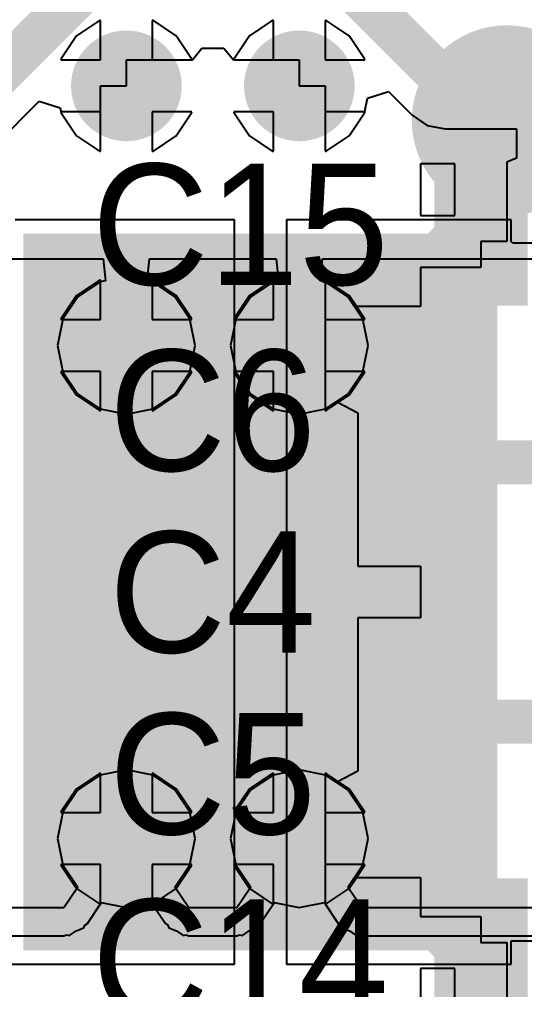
# Model space of a CAD drawing. Header units: millimetres. Extents: x 111 to 521, y 105 to 375.
# Drawn here: x 183.37 to 186.29, y 158.96 to 164.57 of the extents above; entities that cross this region are included whole.
import ezdxf

# ---------------------------------------------------------------- set-up
doc = ezdxf.new("R2010")
doc.units = ezdxf.units.MM
for name, color, linetype in [('BottomLayer', 5, 'Continuous'), ('BottomOverlay', 54, 'Continuous'), ('BottomPaste', 16, 'Continuous'), ('BottomSolder', 6, 'Continuous'), ('DrillDrawing', 1, 'Continuous'), ('MidLayer2', 76, 'Continuous'), ('MidLayer3', 90, 'Continuous'), ('MultiLayer', 9, 'Continuous'), ('TopLayer', 1, 'Continuous'), ('TopOverlay', 2, 'Continuous'), ('TopPaste', 8, 'Continuous'), ('TopSolder', 216, 'Continuous'), ('ViaHoleLayer', 16, 'Continuous')]:
    doc.layers.add(name, color=color, linetype=linetype)

msp = doc.modelspace()

# ---------------------------------------------------------------- linework, layer by layer
at = {"layer": 'BottomLayer'}
for p, q in [((183.8318, 164.5607), (183.6995, 164.4723)), ((183.8379, 164.5619), (183.8318, 164.5607)), ((183.8379, 164.3339), (183.8379, 164.5619)), ((184.1439, 164.5607), (184.1379, 164.5619)), ((184.1379, 164.5619), (184.1379, 164.3339)), ((184.2763, 164.4723), (184.1439, 164.5607)), ((184.8318, 164.5607), (184.6995, 164.4723)), ((184.8379, 164.5619), (184.8318, 164.5607)), ((184.8379, 164.3339), (184.8379, 164.5619)), ((185.144, 164.5607), (185.1379, 164.5619)), ((185.1379, 164.5619), (185.1379, 164.3339)), ((185.2763, 164.4723), (185.144, 164.5607)), ((183.6995, 164.4723), (183.6111, 164.34)), ((184.3647, 164.34), (184.2763, 164.4723)), ((184.6995, 164.4723), (184.6111, 164.34)), ((185.3647, 164.34), (185.2763, 164.4723)), ((183.6111, 164.34), (183.6099, 164.3339)), ((183.6099, 164.3339), (183.8379, 164.3339)), ((184.1379, 164.3339), (184.3659, 164.3339)), ((184.3659, 164.3339), (184.3647, 164.34)), ((184.6111, 164.34), (184.6099, 164.3339)), ((184.6099, 164.3339), (184.8379, 164.3339)), ((185.1379, 164.3339), (185.3659, 164.3339)), ((185.3659, 164.3339), (185.3647, 164.34)), ((183.8379, 164.0339), (183.6099, 164.0339)), ((183.6099, 164.0339), (183.6111, 164.0278)), ((183.6111, 164.0278), (183.6995, 163.8955)), ((183.8379, 163.8059), (183.8379, 164.0339)), ((184.3659, 164.0339), (184.1379, 164.0339)), ((184.1379, 164.0339), (184.1379, 163.8059)), ((184.2763, 163.8955), (184.3647, 164.0278)), ((184.3647, 164.0278), (184.3659, 164.0339)), ((184.8379, 164.0339), (184.6099, 164.0339)), ((184.6099, 164.0339), (184.6111, 164.0278)), ((184.6111, 164.0278), (184.6995, 163.8955)), ((184.8379, 163.8059), (184.8379, 164.0339)), ((185.3659, 164.0339), (185.1379, 164.0339)), ((185.1379, 164.0339), (185.1379, 163.8059)), ((185.2763, 163.8955), (185.3647, 164.0278)), ((185.3647, 164.0278), (185.3659, 164.0339)), ((183.6995, 163.8955), (183.8318, 163.8071)), ((184.1439, 163.8071), (184.2763, 163.8955)), ((184.6995, 163.8955), (184.8318, 163.8071)), ((185.144, 163.8071), (185.2763, 163.8955)), ((183.8318, 163.8071), (183.8379, 163.8059)), ((184.1379, 163.8059), (184.1439, 163.8071)), ((184.8318, 163.8071), (184.8379, 163.8059)), ((185.1379, 163.8059), (185.144, 163.8071)), ((184.6129, 163.4089), (183.3459, 163.4089)), ((184.6129, 161.2589), (184.6129, 163.4089)), ((186.2129, 163.4089), (184.9129, 163.4089)), ((184.9129, 163.4089), (184.9129, 161.2589)), ((186.2129, 163.2839), (186.2129, 163.4089)), ((186.2229, 163.2739), (186.2129, 163.2839)), ((186.6368, 163.2739), (186.2229, 163.2739)), ((186.2229, 163.2739), (186.2229, 163.2739)), ((186.2229, 163.2739), (186.2229, 163.2739)), ((184.6129, 159.1089), (184.6129, 161.2589)), ((184.9129, 161.2589), (184.9129, 159.1089)), ((186.2129, 159.1089), (186.2129, 159.2439)), ((186.2129, 159.2439), (186.2229, 159.2439)), ((186.2229, 159.2439), (186.2229, 159.2439)), ((186.2229, 159.2439), (186.6368, 159.2439)), ((183.3129, 159.1089), (184.6129, 159.1089)), ((184.9129, 159.1089), (186.2129, 159.1089))]:
    msp.add_line(p, q, dxfattribs=at)
for points, const_width in [([(183.8629, 164.1839, 1), (184.1129, 164.1839, 1)], 0.25), ([(184.8629, 164.1839, 1), (185.1129, 164.1839, 1)], 0.25), ([(183.8629, 162.6839, 1), (184.1129, 162.6839, 1)], 0.25), ([(184.8629, 162.6839, 1), (185.1129, 162.6839, 1)], 0.25), ([(185.4494, 162.0089, 1), (185.5764, 162.0089, 1)], 0.127), ([(185.4494, 162.0089, 1), (185.5764, 162.0089, 1)], 0.127), ([(184.6994, 161.2589, 1), (184.8264, 161.2589, 1)], 0.127), ([(184.6994, 161.2589, 1), (184.8264, 161.2589, 1)], 0.127), ([(185.4494, 160.5089, 1), (185.5764, 160.5089, 1)], 0.127), ([(185.4494, 160.5089, 1), (185.5764, 160.5089, 1)], 0.127), ([(183.8629, 159.8339, 1), (184.1129, 159.8339, 1)], 0.25), ([(184.8629, 159.8339, 1), (185.1129, 159.8339, 1)], 0.25)]:
    msp.add_lwpolyline(points, format="xyb", close=True, dxfattribs=dict(at, const_width=const_width))
at = {"layer": 'BottomLayer', "const_width": 0.254}
for points in [[(184.7629, 161.2589), (185.5129, 162.0089)], [(185.5129, 162.0089), (186.6629, 162.0089)], [(184.7629, 161.2589), (185.5129, 160.5089)], [(185.5129, 160.5089), (186.6629, 160.5089)]]:
    msp.add_lwpolyline(points, dxfattribs=at)
at = {"layer": 'BottomLayer'}
msp.add_solid([(186.0629, 163.2589), (183.4629, 163.2589), (186.0629, 159.2589), (183.4629, 159.2589)], dxfattribs=at)
at = {"layer": 'BottomOverlay'}
for points, const_width in [([(186.2879, 163.9839, 1), (186.0879, 163.9839, 1)], 0.9), ([(185.8629, 163.9839, 1), (186.3129, 163.9839, 1)], 0.45), ([(186.0629, 163.9839, 1), (186.5129, 163.9839, 1)], 0.45)]:
    msp.add_lwpolyline(points, format="xyb", close=True, dxfattribs=dict(at, const_width=const_width))
at = {"layer": 'BottomPaste'}
msp.add_solid([(186.0129, 163.2089), (183.5129, 163.2089), (186.0129, 159.3089), (183.5129, 159.3089)], dxfattribs=at)
at = {"layer": 'BottomSolder', "const_width": 0.32}
for points in [[(183.8279, 164.1839, 1), (184.1479, 164.1839, 1)], [(184.8279, 164.1839, 1), (185.1479, 164.1839, 1)], [(183.8279, 162.6839, 1), (184.1479, 162.6839, 1)], [(184.8279, 162.6839, 1), (185.1479, 162.6839, 1)], [(183.8279, 159.8339, 1), (184.1479, 159.8339, 1)], [(184.8279, 159.8339, 1), (185.1479, 159.8339, 1)]]:
    msp.add_lwpolyline(points, format="xyb", close=True, dxfattribs=at)
at = {"layer": 'BottomSolder'}
msp.add_solid([(186.1329, 163.3289), (183.3929, 163.3289), (186.1329, 159.1889), (183.3929, 159.1889)], dxfattribs=at)
at = {"layer": 'DrillDrawing', "const_width": 0.1}
for points in [[(183.9379, 164.1839, 1), (184.0379, 164.1839, 1)], [(184.9379, 164.1839, 1), (185.0379, 164.1839, 1)], [(183.9379, 162.6839, 1), (184.0379, 162.6839, 1)], [(184.9379, 162.6839, 1), (185.0379, 162.6839, 1)], [(183.9379, 159.8339, 1), (184.0379, 159.8339, 1)], [(184.9379, 159.8339, 1), (185.0379, 159.8339, 1)]]:
    msp.add_lwpolyline(points, format="xyb", close=True, dxfattribs=at)
at = {"layer": 'MidLayer2'}
for p, q in [((183.8318, 164.5607), (183.6995, 164.4723)), ((183.8379, 164.5619), (183.8318, 164.5607)), ((183.8379, 164.3339), (183.8379, 164.5619)), ((184.1439, 164.5607), (184.1379, 164.5619)), ((184.1379, 164.5619), (184.1379, 164.3339)), ((184.2763, 164.4723), (184.1439, 164.5607)), ((184.8318, 164.5607), (184.6995, 164.4723)), ((184.8379, 164.5619), (184.8318, 164.5607)), ((184.8379, 164.3339), (184.8379, 164.5619)), ((185.144, 164.5607), (185.1379, 164.5619)), ((185.1379, 164.5619), (185.1379, 164.3339)), ((185.2763, 164.4723), (185.144, 164.5607)), ((183.6995, 164.4723), (183.6111, 164.34)), ((184.3647, 164.34), (184.2763, 164.4723)), ((184.6995, 164.4723), (184.6111, 164.34)), ((185.3647, 164.34), (185.2763, 164.4723)), ((183.6111, 164.34), (183.6099, 164.3339)), ((183.6099, 164.3339), (183.8379, 164.3339)), ((184.1379, 164.3339), (184.3659, 164.3339)), ((184.3659, 164.3339), (184.3647, 164.34)), ((184.6111, 164.34), (184.6099, 164.3339)), ((184.6099, 164.3339), (184.8379, 164.3339)), ((185.1379, 164.3339), (185.3659, 164.3339)), ((185.3659, 164.3339), (185.3647, 164.34)), ((183.8379, 164.0339), (183.6099, 164.0339)), ((183.6099, 164.0339), (183.6111, 164.0278)), ((183.6111, 164.0278), (183.6995, 163.8955)), ((183.8379, 163.8059), (183.8379, 164.0339)), ((184.3659, 164.0339), (184.1379, 164.0339)), ((184.1379, 164.0339), (184.1379, 163.8059)), ((184.2763, 163.8955), (184.3647, 164.0278)), ((184.3647, 164.0278), (184.3659, 164.0339)), ((184.8379, 164.0339), (184.6099, 164.0339)), ((184.6099, 164.0339), (184.6111, 164.0278)), ((184.6111, 164.0278), (184.6995, 163.8955)), ((184.8379, 163.8059), (184.8379, 164.0339)), ((185.3659, 164.0339), (185.1379, 164.0339)), ((185.1379, 164.0339), (185.1379, 163.8059)), ((185.2763, 163.8955), (185.3647, 164.0278)), ((185.3647, 164.0278), (185.3659, 164.0339)), ((183.6995, 163.8955), (183.8318, 163.8071)), ((184.1439, 163.8071), (184.2763, 163.8955)), ((184.6995, 163.8955), (184.8318, 163.8071)), ((185.144, 163.8071), (185.2763, 163.8955)), ((183.8318, 163.8071), (183.8379, 163.8059)), ((184.1379, 163.8059), (184.1439, 163.8071)), ((184.8318, 163.8071), (184.8379, 163.8059)), ((185.1379, 163.8059), (185.144, 163.8071)), ((183.8318, 163.0607), (183.6995, 162.9723)), ((183.8379, 163.0619), (183.8318, 163.0607)), ((183.8379, 162.8339), (183.8379, 163.0619)), ((184.1439, 163.0607), (184.1379, 163.0619)), ((184.1379, 163.0619), (184.1379, 162.8339)), ((184.2763, 162.9723), (184.1439, 163.0607)), ((184.8318, 163.0607), (184.6995, 162.9723)), ((184.8379, 163.0619), (184.8318, 163.0607)), ((184.8379, 162.8339), (184.8379, 163.0619)), ((185.144, 163.0607), (185.1379, 163.0619)), ((185.1379, 163.0619), (185.1379, 162.8339)), ((185.2763, 162.9723), (185.144, 163.0607)), ((183.6995, 162.9723), (183.6111, 162.84)), ((184.3647, 162.84), (184.2763, 162.9723)), ((184.6995, 162.9723), (184.6111, 162.84)), ((185.3647, 162.84), (185.2763, 162.9723)), ((183.6111, 162.84), (183.6099, 162.8339)), ((183.6099, 162.8339), (183.8379, 162.8339)), ((184.1379, 162.8339), (184.3659, 162.8339)), ((184.3659, 162.8339), (184.3647, 162.84)), ((184.6111, 162.84), (184.6099, 162.8339)), ((184.6099, 162.8339), (184.8379, 162.8339)), ((185.1379, 162.8339), (185.3659, 162.8339)), ((185.3659, 162.8339), (185.3647, 162.84)), ((183.8379, 162.5339), (183.6099, 162.5339)), ((183.6099, 162.5339), (183.6111, 162.5278)), ((183.6111, 162.5278), (183.6995, 162.3955)), ((183.8379, 162.3059), (183.8379, 162.5339)), ((184.3659, 162.5339), (184.1379, 162.5339)), ((184.1379, 162.5339), (184.1379, 162.3059)), ((184.2763, 162.3955), (184.3647, 162.5278)), ((184.3647, 162.5278), (184.3659, 162.5339)), ((184.8379, 162.5339), (184.6099, 162.5339)), ((184.6099, 162.5339), (184.6111, 162.5278)), ((184.6111, 162.5278), (184.6995, 162.3955)), ((184.8379, 162.3059), (184.8379, 162.5339)), ((185.3659, 162.5339), (185.1379, 162.5339)), ((185.1379, 162.5339), (185.1379, 162.3059)), ((185.2763, 162.3955), (185.3647, 162.5278)), ((185.3647, 162.5278), (185.3659, 162.5339)), ((183.6995, 162.3955), (183.8318, 162.3071)), ((184.1439, 162.3071), (184.2763, 162.3955)), ((184.6995, 162.3955), (184.8318, 162.3071)), ((185.144, 162.3071), (185.2763, 162.3955)), ((183.8318, 162.3071), (183.8379, 162.3059)), ((184.1379, 162.3059), (184.1439, 162.3071)), ((184.8318, 162.3071), (184.8379, 162.3059)), ((185.1379, 162.3059), (185.144, 162.3071)), ((183.8318, 160.2107), (183.6995, 160.1223)), ((183.8379, 160.2119), (183.8318, 160.2107)), ((183.8379, 159.9839), (183.8379, 160.2119)), ((184.1439, 160.2107), (184.1379, 160.2119)), ((184.1379, 160.2119), (184.1379, 159.9839)), ((184.2763, 160.1223), (184.1439, 160.2107)), ((184.8318, 160.2107), (184.6995, 160.1223)), ((184.8379, 160.2119), (184.8318, 160.2107)), ((184.8379, 159.9839), (184.8379, 160.2119)), ((185.144, 160.2107), (185.1379, 160.2119)), ((185.1379, 160.2119), (185.1379, 159.9839)), ((185.2763, 160.1223), (185.144, 160.2107)), ((183.6995, 160.1223), (183.6111, 159.99)), ((184.3647, 159.99), (184.2763, 160.1223)), ((184.6995, 160.1223), (184.6111, 159.99)), ((185.3647, 159.99), (185.2763, 160.1223)), ((183.6111, 159.99), (183.6099, 159.9839)), ((183.6099, 159.9839), (183.8379, 159.9839)), ((184.1379, 159.9839), (184.3659, 159.9839)), ((184.3659, 159.9839), (184.3647, 159.99)), ((184.6111, 159.99), (184.6099, 159.9839)), ((184.6099, 159.9839), (184.8379, 159.9839)), ((185.1379, 159.9839), (185.3659, 159.9839)), ((185.3659, 159.9839), (185.3647, 159.99)), ((183.8379, 159.6839), (183.6099, 159.6839)), ((183.6099, 159.6839), (183.6111, 159.6778)), ((183.6111, 159.6778), (183.6995, 159.5455)), ((183.8379, 159.4559), (183.8379, 159.6839)), ((184.3659, 159.6839), (184.1379, 159.6839)), ((184.1379, 159.6839), (184.1379, 159.4559)), ((184.2763, 159.5455), (184.3647, 159.6778)), ((184.3647, 159.6778), (184.3659, 159.6839)), ((184.8379, 159.6839), (184.6099, 159.6839)), ((184.6099, 159.6839), (184.6111, 159.6778)), ((184.6111, 159.6778), (184.6995, 159.5455)), ((184.8379, 159.4559), (184.8379, 159.6839)), ((185.3659, 159.6839), (185.1379, 159.6839)), ((185.1379, 159.6839), (185.1379, 159.4559)), ((185.2763, 159.5455), (185.3647, 159.6778)), ((185.3647, 159.6778), (185.3659, 159.6839)), ((183.6995, 159.5455), (183.8318, 159.4571)), ((184.1439, 159.4571), (184.2763, 159.5455)), ((184.6995, 159.5455), (184.8318, 159.4571)), ((185.144, 159.4571), (185.2763, 159.5455)), ((183.8318, 159.4571), (183.8379, 159.4559)), ((184.1379, 159.4559), (184.1439, 159.4571)), ((184.8318, 159.4571), (184.8379, 159.4559)), ((185.1379, 159.4559), (185.144, 159.4571))]:
    msp.add_line(p, q, dxfattribs=at)
at = {"layer": 'MidLayer2', "const_width": 0.25}
for points in [[(183.8629, 164.1839, 1), (184.1129, 164.1839, 1)], [(184.8629, 164.1839, 1), (185.1129, 164.1839, 1)], [(183.8629, 162.6839, 1), (184.1129, 162.6839, 1)], [(184.8629, 162.6839, 1), (185.1129, 162.6839, 1)], [(183.8629, 159.8339, 1), (184.1129, 159.8339, 1)], [(184.8629, 159.8339, 1), (185.1129, 159.8339, 1)]]:
    msp.add_lwpolyline(points, format="xyb", close=True, dxfattribs=at)
at = {"layer": 'MidLayer3'}
for p, q in [((182.2379, 163.1839), (183.8547, 163.1839)), ((183.8547, 163.1839), (183.8671, 163.0575)), ((184.1086, 163.0575), (184.1211, 163.1839)), ((184.1211, 163.1839), (184.8547, 163.1839)), ((184.8547, 163.1839), (184.8671, 163.0575)), ((185.1086, 163.0575), (185.1211, 163.1839)), ((185.1211, 163.1839), (187.0999, 163.1839)), ((183.8357, 163.0513), (183.7067, 162.9651)), ((183.8671, 163.0575), (183.8357, 163.0513)), ((184.14, 163.0513), (184.1086, 163.0575)), ((184.269, 162.9651), (184.14, 163.0513)), ((184.8357, 163.0513), (184.7067, 162.9651)), ((184.8671, 163.0575), (184.8357, 163.0513)), ((185.14, 163.0513), (185.1086, 163.0575)), ((185.2691, 162.9651), (185.14, 163.0513)), ((183.7067, 162.9651), (183.6205, 162.8361)), ((184.3552, 162.8361), (184.269, 162.9651)), ((184.7067, 162.9651), (184.6205, 162.8361)), ((185.3552, 162.8361), (185.2691, 162.9651)), ((183.6205, 162.8361), (183.5902, 162.6839)), ((184.3855, 162.6839), (184.3552, 162.8361)), ((184.6205, 162.8361), (184.5902, 162.6839)), ((185.3855, 162.6839), (185.3552, 162.8361)), ((183.5902, 162.6839), (183.6205, 162.5317)), ((184.3552, 162.5317), (184.3855, 162.6839)), ((184.5902, 162.6839), (184.6205, 162.5317)), ((185.3552, 162.5317), (185.3855, 162.6839)), ((183.6205, 162.5317), (183.7067, 162.4027)), ((184.269, 162.4027), (184.3552, 162.5317)), ((184.6205, 162.5317), (184.7067, 162.4027)), ((185.2691, 162.4027), (185.3552, 162.5317)), ((183.7067, 162.4027), (183.8357, 162.3165)), ((184.14, 162.3165), (184.269, 162.4027)), ((184.7067, 162.4027), (184.8357, 162.3165)), ((185.14, 162.3165), (185.2691, 162.4027)), ((183.8357, 162.3165), (183.9879, 162.2863)), ((183.9879, 162.2863), (184.14, 162.3165)), ((184.8357, 162.3165), (184.9879, 162.2863)), ((184.9879, 162.2863), (185.14, 162.3165)), ((183.8357, 160.2013), (183.7067, 160.1151)), ((183.9879, 160.2315), (183.8357, 160.2013)), ((184.14, 160.2013), (183.9879, 160.2315)), ((184.269, 160.1151), (184.14, 160.2013)), ((184.8357, 160.2013), (184.7067, 160.1151)), ((184.9879, 160.2315), (184.8357, 160.2013)), ((185.14, 160.2013), (184.9879, 160.2315)), ((185.2691, 160.1151), (185.14, 160.2013)), ((183.7067, 160.1151), (183.6205, 159.9861)), ((184.3552, 159.9861), (184.269, 160.1151)), ((184.7067, 160.1151), (184.6205, 159.9861)), ((185.3552, 159.9861), (185.2691, 160.1151)), ((183.6205, 159.9861), (183.5902, 159.8339)), ((184.3855, 159.8339), (184.3552, 159.9861)), ((184.6205, 159.9861), (184.5902, 159.8339)), ((185.3855, 159.8339), (185.3552, 159.9861)), ((183.5902, 159.8339), (183.6205, 159.6817)), ((184.3552, 159.6817), (184.3855, 159.8339)), ((184.5902, 159.8339), (184.6205, 159.6817)), ((185.3552, 159.6817), (185.3855, 159.8339)), ((183.6205, 159.6817), (183.7067, 159.5527)), ((184.269, 159.5527), (184.3552, 159.6817)), ((184.6205, 159.6817), (184.7067, 159.5527)), ((185.2691, 159.5527), (185.3552, 159.6817)), ((183.7067, 159.5527), (183.6273, 159.4339)), ((184.3484, 159.4339), (184.269, 159.5527)), ((184.7067, 159.5527), (184.6273, 159.4339)), ((185.3484, 159.4339), (185.2691, 159.5527)), ((183.7623, 159.3437), (183.8417, 159.4625)), ((183.8417, 159.4625), (183.8422, 159.4652)), ((183.8422, 159.4652), (183.9879, 159.4363)), ((183.9879, 159.4363), (184.1335, 159.4652)), ((184.1335, 159.4652), (184.1341, 159.4625)), ((184.1341, 159.4625), (184.2134, 159.3437)), ((184.7623, 159.3437), (184.8417, 159.4625)), ((184.8417, 159.4625), (184.8422, 159.4652)), ((184.8422, 159.4652), (184.9879, 159.4363)), ((184.9879, 159.4363), (185.1335, 159.4652)), ((185.1335, 159.4652), (185.1341, 159.4625)), ((185.1341, 159.4625), (185.2134, 159.3437)), ((183.6273, 159.4339), (181.5309, 159.4339)), ((184.6273, 159.4339), (184.3484, 159.4339)), ((187.1404, 159.4339), (185.3484, 159.4339)), ((183.7485, 159.3345), (183.7623, 159.3437)), ((184.2134, 159.3437), (184.2273, 159.3345)), ((184.7485, 159.3345), (184.7623, 159.3437)), ((185.2134, 159.3437), (185.2273, 159.3345)), ((183.659, 159.2747), (183.6984, 159.301)), ((183.6984, 159.301), (183.7421, 159.3191)), ((183.7421, 159.3191), (183.7485, 159.3345)), ((184.2273, 159.3345), (184.2336, 159.3191)), ((184.2336, 159.3191), (184.2774, 159.301)), ((184.2774, 159.301), (184.3168, 159.2747)), ((184.659, 159.2747), (184.6984, 159.301)), ((184.6984, 159.301), (184.7421, 159.3191)), ((184.7421, 159.3191), (184.7485, 159.3345)), ((185.2273, 159.3345), (185.2336, 159.3191)), ((185.2336, 159.3191), (185.2774, 159.301)), ((185.2774, 159.301), (185.3168, 159.2747)), ((181.5309, 159.2716), (183.6273, 159.2716)), ((183.6273, 159.2716), (183.6427, 159.2779)), ((183.6427, 159.2779), (183.659, 159.2747)), ((184.3168, 159.2747), (184.3331, 159.2779)), ((184.3331, 159.2779), (184.3484, 159.2716)), ((184.3484, 159.2716), (184.6273, 159.2716)), ((184.6273, 159.2716), (184.6427, 159.2779)), ((184.6427, 159.2779), (184.659, 159.2747)), ((185.3168, 159.2747), (185.3331, 159.2779)), ((185.3331, 159.2779), (185.3484, 159.2716)), ((185.3484, 159.2716), (187.0593, 159.2716))]:
    msp.add_line(p, q, dxfattribs=at)
at = {"layer": 'MidLayer3', "const_width": 0.25}
for points in [[(183.8629, 164.1839, 1), (184.1129, 164.1839, 1)], [(184.8629, 164.1839, 1), (185.1129, 164.1839, 1)], [(183.8629, 162.6839, 1), (184.1129, 162.6839, 1)], [(184.8629, 162.6839, 1), (185.1129, 162.6839, 1)], [(183.8629, 159.8339, 1), (184.1129, 159.8339, 1)], [(184.8629, 159.8339, 1), (185.1129, 159.8339, 1)]]:
    msp.add_lwpolyline(points, format="xyb", close=True, dxfattribs=at)
at = {"layer": 'MultiLayer', "const_width": 0.25}
for points in [[(183.8629, 164.1839, 1), (184.1129, 164.1839, 1)], [(184.8629, 164.1839, 1), (185.1129, 164.1839, 1)], [(183.8629, 162.6839, 1), (184.1129, 162.6839, 1)], [(184.8629, 162.6839, 1), (185.1129, 162.6839, 1)], [(183.8629, 159.8339, 1), (184.1129, 159.8339, 1)], [(184.8629, 159.8339, 1), (185.1129, 159.8339, 1)]]:
    msp.add_lwpolyline(points, format="xyb", close=True, dxfattribs=at)
at = {"layer": 'TopLayer'}
for p, q in [((184.3693, 164.3339), (184.4244, 164.401)), ((184.4244, 164.401), (184.5514, 164.401)), ((184.5514, 164.401), (184.6064, 164.3339)), ((183.9879, 164.1839), (183.9879, 164.3339)), ((183.9879, 164.3339), (184.3693, 164.3339)), ((184.6064, 164.3339), (184.9879, 164.3339)), ((184.9879, 164.3339), (184.9879, 164.1839)), ((183.8379, 163.8059), (183.8379, 164.1839)), ((183.8379, 164.1839), (183.9879, 164.1839)), ((184.9879, 164.1839), (185.1379, 164.1839)), ((185.1379, 164.1839), (185.1379, 163.8059)), ((185.3647, 164.0278), (185.3817, 164.1137)), ((185.3817, 164.1137), (185.5033, 164.1505)), ((185.5033, 164.1505), (185.6394, 164.0144)), ((183.2294, 163.8404), (183.4836, 164.0946)), ((183.4836, 164.0946), (183.6051, 164.0578)), ((183.6051, 164.0578), (183.6111, 164.0278)), ((183.6111, 164.0278), (183.6995, 163.8955)), ((184.3659, 164.0339), (184.1379, 164.0339)), ((184.1379, 164.0339), (184.1379, 163.8059)), ((184.2763, 163.8955), (184.3647, 164.0278)), ((184.3647, 164.0278), (184.3659, 164.0339)), ((184.8379, 164.0339), (184.6099, 164.0339)), ((184.6099, 164.0339), (184.6111, 164.0278)), ((184.6111, 164.0278), (184.6995, 163.8955)), ((184.8379, 163.8059), (184.8379, 164.0339)), ((185.2763, 163.8955), (185.3647, 164.0278)), ((185.6394, 164.0144), (185.7277, 163.9554)), ((185.7277, 163.9554), (185.8319, 163.9347)), ((183.6995, 163.8955), (183.8318, 163.8071)), ((184.1439, 163.8071), (184.2763, 163.8955)), ((184.6995, 163.8955), (184.8318, 163.8071)), ((185.144, 163.8071), (185.2763, 163.8955)), ((185.8319, 163.9347), (185.8319, 163.9347)), ((185.8319, 163.9347), (186.2439, 163.9347)), ((186.2439, 163.9347), (186.2439, 163.7656)), ((183.8318, 163.8071), (183.8379, 163.8059)), ((184.1379, 163.8059), (184.1439, 163.8071)), ((184.8318, 163.8071), (184.8379, 163.8059)), ((185.1379, 163.8059), (185.144, 163.8071)), ((185.8879, 163.7339), (185.6879, 163.7339)), ((185.6879, 163.7339), (185.6879, 163.4339)), ((185.8879, 163.4339), (185.8879, 163.7339)), ((186.2439, 163.7656), (186.1879, 163.7424)), ((186.1879, 163.7424), (186.1879, 163.2839)), ((185.6879, 163.4339), (185.8879, 163.4339)), ((186.1879, 163.2839), (186.0379, 163.2839)), ((186.0379, 163.2839), (186.0379, 163.1339)), ((186.0379, 163.1339), (185.6879, 163.1339)), ((185.6879, 163.1339), (185.6879, 162.9089)), ((183.8318, 163.0607), (183.6995, 162.9723)), ((183.8379, 163.0619), (183.8318, 163.0607)), ((183.8379, 162.8339), (183.8379, 163.0619)), ((184.1439, 163.0607), (184.1379, 163.0619)), ((184.1379, 163.0619), (184.1379, 162.8339)), ((184.2763, 162.9723), (184.1439, 163.0607)), ((184.8318, 163.0607), (184.6995, 162.9723)), ((184.8379, 163.0619), (184.8318, 163.0607)), ((184.8379, 162.8339), (184.8379, 163.0619)), ((185.144, 163.0607), (185.1379, 163.0619)), ((185.1379, 163.0619), (185.1379, 162.6839)), ((185.2763, 162.9723), (185.144, 163.0607)), ((183.6995, 162.9723), (183.6111, 162.84)), ((184.3647, 162.84), (184.2763, 162.9723)), ((184.6995, 162.9723), (184.6111, 162.84)), ((185.3197, 162.9072), (185.2763, 162.9723)), ((185.3254, 162.9089), (185.3197, 162.9072)), ((185.6879, 162.9089), (185.3254, 162.9089)), ((185.3254, 162.9089), (185.3254, 162.9089)), ((185.3254, 162.9089), (185.3254, 162.9089)), ((183.6111, 162.84), (183.6099, 162.8339)), ((183.6099, 162.8339), (183.8379, 162.8339)), ((184.1379, 162.8339), (184.3659, 162.8339)), ((184.3659, 162.8339), (184.3647, 162.84)), ((184.6111, 162.84), (184.6099, 162.8339)), ((184.6099, 162.8339), (184.8379, 162.8339)), ((185.1379, 162.6839), (185.1379, 162.3059)), ((183.8379, 162.5339), (183.6099, 162.5339)), ((183.6099, 162.5339), (183.6111, 162.5278)), ((183.6111, 162.5278), (183.6995, 162.3955)), ((183.8379, 162.3059), (183.8379, 162.5339)), ((184.3659, 162.5339), (184.1379, 162.5339)), ((184.1379, 162.5339), (184.1379, 162.3059)), ((184.2763, 162.3955), (184.3647, 162.5278)), ((184.3647, 162.5278), (184.3659, 162.5339)), ((184.8379, 162.5339), (184.6099, 162.5339)), ((184.6099, 162.5339), (184.6111, 162.5278)), ((184.6111, 162.5278), (184.6995, 162.3955)), ((184.8379, 162.3059), (184.8379, 162.5339)), ((183.6995, 162.3955), (183.8318, 162.3071)), ((184.1439, 162.3071), (184.2763, 162.3955)), ((184.6995, 162.3955), (184.8318, 162.3071)), ((185.144, 162.3071), (185.2134, 162.3535)), ((185.2134, 162.3535), (185.3254, 162.2936)), ((183.8318, 162.3071), (183.8379, 162.3059)), ((184.1379, 162.3059), (184.1439, 162.3071)), ((184.8318, 162.3071), (184.8379, 162.3059)), ((185.1379, 162.3059), (185.144, 162.3071)), ((185.3254, 162.2936), (185.3254, 161.7589)), ((185.3254, 161.7589), (185.3254, 161.4089)), ((185.3254, 161.4089), (185.6879, 161.4089)), ((185.6879, 161.4089), (185.6879, 161.1089)), ((185.6879, 161.1089), (185.3254, 161.1089)), ((185.3254, 161.1089), (185.3254, 160.6839)), ((185.3254, 160.6839), (185.3254, 160.2242)), ((183.8318, 160.2107), (183.6995, 160.1223)), ((183.8379, 160.2119), (183.8318, 160.2107)), ((183.8379, 159.9839), (183.8379, 160.2119)), ((184.1439, 160.2107), (184.1379, 160.2119)), ((184.1379, 160.2119), (184.1379, 159.9839)), ((184.2763, 160.1223), (184.1439, 160.2107)), ((184.8318, 160.2107), (184.6995, 160.1223)), ((184.8379, 160.2119), (184.8318, 160.2107)), ((184.8379, 159.9839), (184.8379, 160.2119)), ((185.144, 160.2107), (185.1379, 160.2119)), ((185.1379, 160.2119), (185.1379, 159.8339)), ((185.2134, 160.1643), (185.144, 160.2107)), ((185.3254, 160.2242), (185.2134, 160.1643)), ((183.6995, 160.1223), (183.6111, 159.99)), ((184.3647, 159.99), (184.2763, 160.1223)), ((184.6995, 160.1223), (184.6111, 159.99)), ((183.6111, 159.99), (183.6099, 159.9839)), ((183.6099, 159.9839), (183.8379, 159.9839)), ((184.1379, 159.9839), (184.3659, 159.9839)), ((184.3659, 159.9839), (184.3647, 159.99)), ((184.6111, 159.99), (184.6099, 159.9839)), ((184.6099, 159.9839), (184.8379, 159.9839)), ((185.1379, 159.8339), (185.1379, 159.4559)), ((183.8379, 159.6839), (183.6099, 159.6839)), ((183.6099, 159.6839), (183.6111, 159.6778)), ((183.6111, 159.6778), (183.6995, 159.5455)), ((183.8379, 159.4559), (183.8379, 159.6839)), ((184.3659, 159.6839), (184.1379, 159.6839)), ((184.1379, 159.6839), (184.1379, 159.4559)), ((184.2763, 159.5455), (184.3647, 159.6778)), ((184.3647, 159.6778), (184.3659, 159.6839)), ((184.8379, 159.6839), (184.6099, 159.6839)), ((184.6099, 159.6839), (184.6111, 159.6778)), ((184.6111, 159.6778), (184.6995, 159.5455)), ((184.8379, 159.4559), (184.8379, 159.6839)), ((185.2763, 159.5455), (185.3198, 159.6106)), ((185.3198, 159.6106), (185.3254, 159.6089)), ((185.3254, 159.6089), (185.3254, 159.6089)), ((185.3254, 159.6089), (185.3254, 159.6089)), ((185.3254, 159.6089), (185.6879, 159.6089)), ((185.6879, 159.6089), (185.6879, 159.3839)), ((183.6995, 159.5455), (183.8318, 159.4571)), ((184.1439, 159.4571), (184.2763, 159.5455)), ((184.6995, 159.5455), (184.8318, 159.4571)), ((185.144, 159.4571), (185.2763, 159.5455)), ((183.8318, 159.4571), (183.8379, 159.4559)), ((184.1379, 159.4559), (184.1439, 159.4571)), ((184.8318, 159.4571), (184.8379, 159.4559)), ((185.1379, 159.4559), (185.144, 159.4571)), ((185.6879, 159.3839), (186.0379, 159.3839)), ((186.0379, 159.3839), (186.0379, 159.2339)), ((186.0379, 159.2339), (186.1879, 159.2339)), ((186.1879, 159.2339), (186.1879, 158.7754)), ((185.8879, 159.0839), (185.6879, 159.0839)), ((185.6879, 159.0839), (185.6879, 158.7839)), ((185.8879, 158.7839), (185.8879, 159.0839))]:
    msp.add_line(p, q, dxfattribs=at)
for points, const_width in [([(182.8629, 163.8589), (183.7049, 164.7009)], 0.254), ([(185.3379, 164.7009), (185.8319, 164.2069)], 0.254), ([(185.8319, 164.2069), (190.1899, 164.2069)], 0.254), ([(185.6879, 162.9339), (186.0379, 163.2839)], 0.5), ([(185.6879, 162.3339), (185.6879, 162.9339)], 0.5), ([(185.6879, 161.2589), (185.6879, 162.3339)], 0.5), ([(185.6879, 160.1839), (185.6879, 161.2589)], 0.5), ([(185.6879, 159.5839), (185.6879, 160.1839)], 0.5), ([(185.6879, 159.5839), (186.0379, 159.2339)], 0.5)]:
    msp.add_lwpolyline(points, dxfattribs=dict(at, const_width=const_width))
for points, const_width in [([(183.8629, 164.1839, 1), (184.1129, 164.1839, 1)], 0.25), ([(184.8629, 164.1839, 1), (185.1129, 164.1839, 1)], 0.25), ([(185.7684, 164.2069, 1), (185.8954, 164.2069, 1)], 0.127), ([(185.7684, 164.2069, 1), (185.8954, 164.2069, 1)], 0.127), ([(185.9129, 163.2839, 1), (186.1629, 163.2839, 1)], 0.25), ([(185.5629, 162.9339, 1), (185.8129, 162.9339, 1)], 0.25), ([(185.5629, 162.9339, 1), (185.8129, 162.9339, 1)], 0.25), ([(183.8629, 162.6839, 1), (184.1129, 162.6839, 1)], 0.25), ([(184.8629, 162.6839, 1), (185.1129, 162.6839, 1)], 0.25), ([(185.5629, 162.3339, 1), (185.8129, 162.3339, 1)], 0.25), ([(185.5629, 162.3339, 1), (185.8129, 162.3339, 1)], 0.25), ([(185.5629, 161.2589, 1), (185.8129, 161.2589, 1)], 0.25), ([(185.5629, 161.2589, 1), (185.8129, 161.2589, 1)], 0.25), ([(185.5629, 160.1839, 1), (185.8129, 160.1839, 1)], 0.25), ([(185.5629, 160.1839, 1), (185.8129, 160.1839, 1)], 0.25), ([(183.8629, 159.8339, 1), (184.1129, 159.8339, 1)], 0.25), ([(184.8629, 159.8339, 1), (185.1129, 159.8339, 1)], 0.25), ([(185.5629, 159.5839, 1), (185.8129, 159.5839, 1)], 0.25), ([(185.5629, 159.5839, 1), (185.8129, 159.5839, 1)], 0.25), ([(185.9129, 159.2339, 1), (186.1629, 159.2339, 1)], 0.25)]:
    msp.add_lwpolyline(points, format="xyb", close=True, dxfattribs=dict(at, const_width=const_width))
for points in [[(185.8379, 162.9839), (186.2379, 162.9839), (185.8379, 163.5839), (186.2379, 163.5839)], [(185.4754, 161.9089), (185.9004, 161.9089), (185.4754, 162.7589), (185.9004, 162.7589)], [(185.4754, 160.8339), (185.9004, 160.8339), (185.4754, 161.6839), (185.9004, 161.6839)], [(185.4754, 159.7589), (185.9004, 159.7589), (185.4754, 160.6089), (185.9004, 160.6089)], [(185.8379, 158.9339), (186.2379, 158.9339), (185.8379, 159.5339), (186.2379, 159.5339)]]:
    msp.add_solid(points, dxfattribs=at)
at = {"layer": 'TopPaste'}
for points in [[(185.8879, 163.0339), (186.1879, 163.0339), (185.8879, 163.5339), (186.1879, 163.5339)], [(185.5254, 161.9589), (185.8504, 161.9589), (185.5254, 162.7089), (185.8504, 162.7089)], [(185.5254, 160.8839), (185.8504, 160.8839), (185.5254, 161.6339), (185.8504, 161.6339)], [(185.5254, 159.8089), (185.8504, 159.8089), (185.5254, 160.5589), (185.8504, 160.5589)], [(185.8879, 158.9839), (186.1879, 158.9839), (185.8879, 159.4839), (186.1879, 159.4839)]]:
    msp.add_solid(points, dxfattribs=at)
at = {"layer": 'TopSolder', "const_width": 0.32}
for points in [[(183.8279, 164.1839, 1), (184.1479, 164.1839, 1)], [(184.8279, 164.1839, 1), (185.1479, 164.1839, 1)]]:
    msp.add_lwpolyline(points, format="xyb", close=True, dxfattribs=at)
at = {"layer": 'TopSolder'}
for points in [[(185.7679, 162.9139), (186.3079, 162.9139), (185.7679, 163.6539), (186.3079, 163.6539)], [(185.4054, 161.8389), (185.9704, 161.8389), (185.4054, 162.8289), (185.9704, 162.8289)], [(185.4054, 160.7639), (185.9704, 160.7639), (185.4054, 161.7539), (185.9704, 161.7539)], [(185.4054, 159.6889), (185.9704, 159.6889), (185.4054, 160.6789), (185.9704, 160.6789)], [(185.7679, 158.8639), (186.3079, 158.8639), (185.7679, 159.6039), (186.3079, 159.6039)]]:
    msp.add_solid(points, dxfattribs=at)
at = {"layer": 'ViaHoleLayer', "const_width": 0.1}
for points in [[(183.9379, 164.1839, 1), (184.0379, 164.1839, 1)], [(184.9379, 164.1839, 1), (185.0379, 164.1839, 1)], [(183.9379, 162.6839, 1), (184.0379, 162.6839, 1)], [(184.9379, 162.6839, 1), (185.0379, 162.6839, 1)], [(183.9379, 159.8339, 1), (184.0379, 159.8339, 1)], [(184.9379, 159.8339, 1), (185.0379, 159.8339, 1)]]:
    msp.add_lwpolyline(points, format="xyb", close=True, dxfattribs=at)

# ---------------------------------------------------------------- texts
at = {"layer": 'TopOverlay'}
for s, p in [('C15', (183.7879, 163.0339)), ('C14', (183.7879, 158.7839))]:
    msp.add_text(s, height=0.7, dxfattribs=at).set_placement(p)
for s, p in [('C6', (183.8879, 161.9589)), ('C4', (183.8879, 160.9089)), ('C5', (183.8879, 159.8589))]:
    msp.add_text(s, height=0.7, rotation=360, dxfattribs=at).set_placement(p)

doc.saveas('drawing.dxf')
